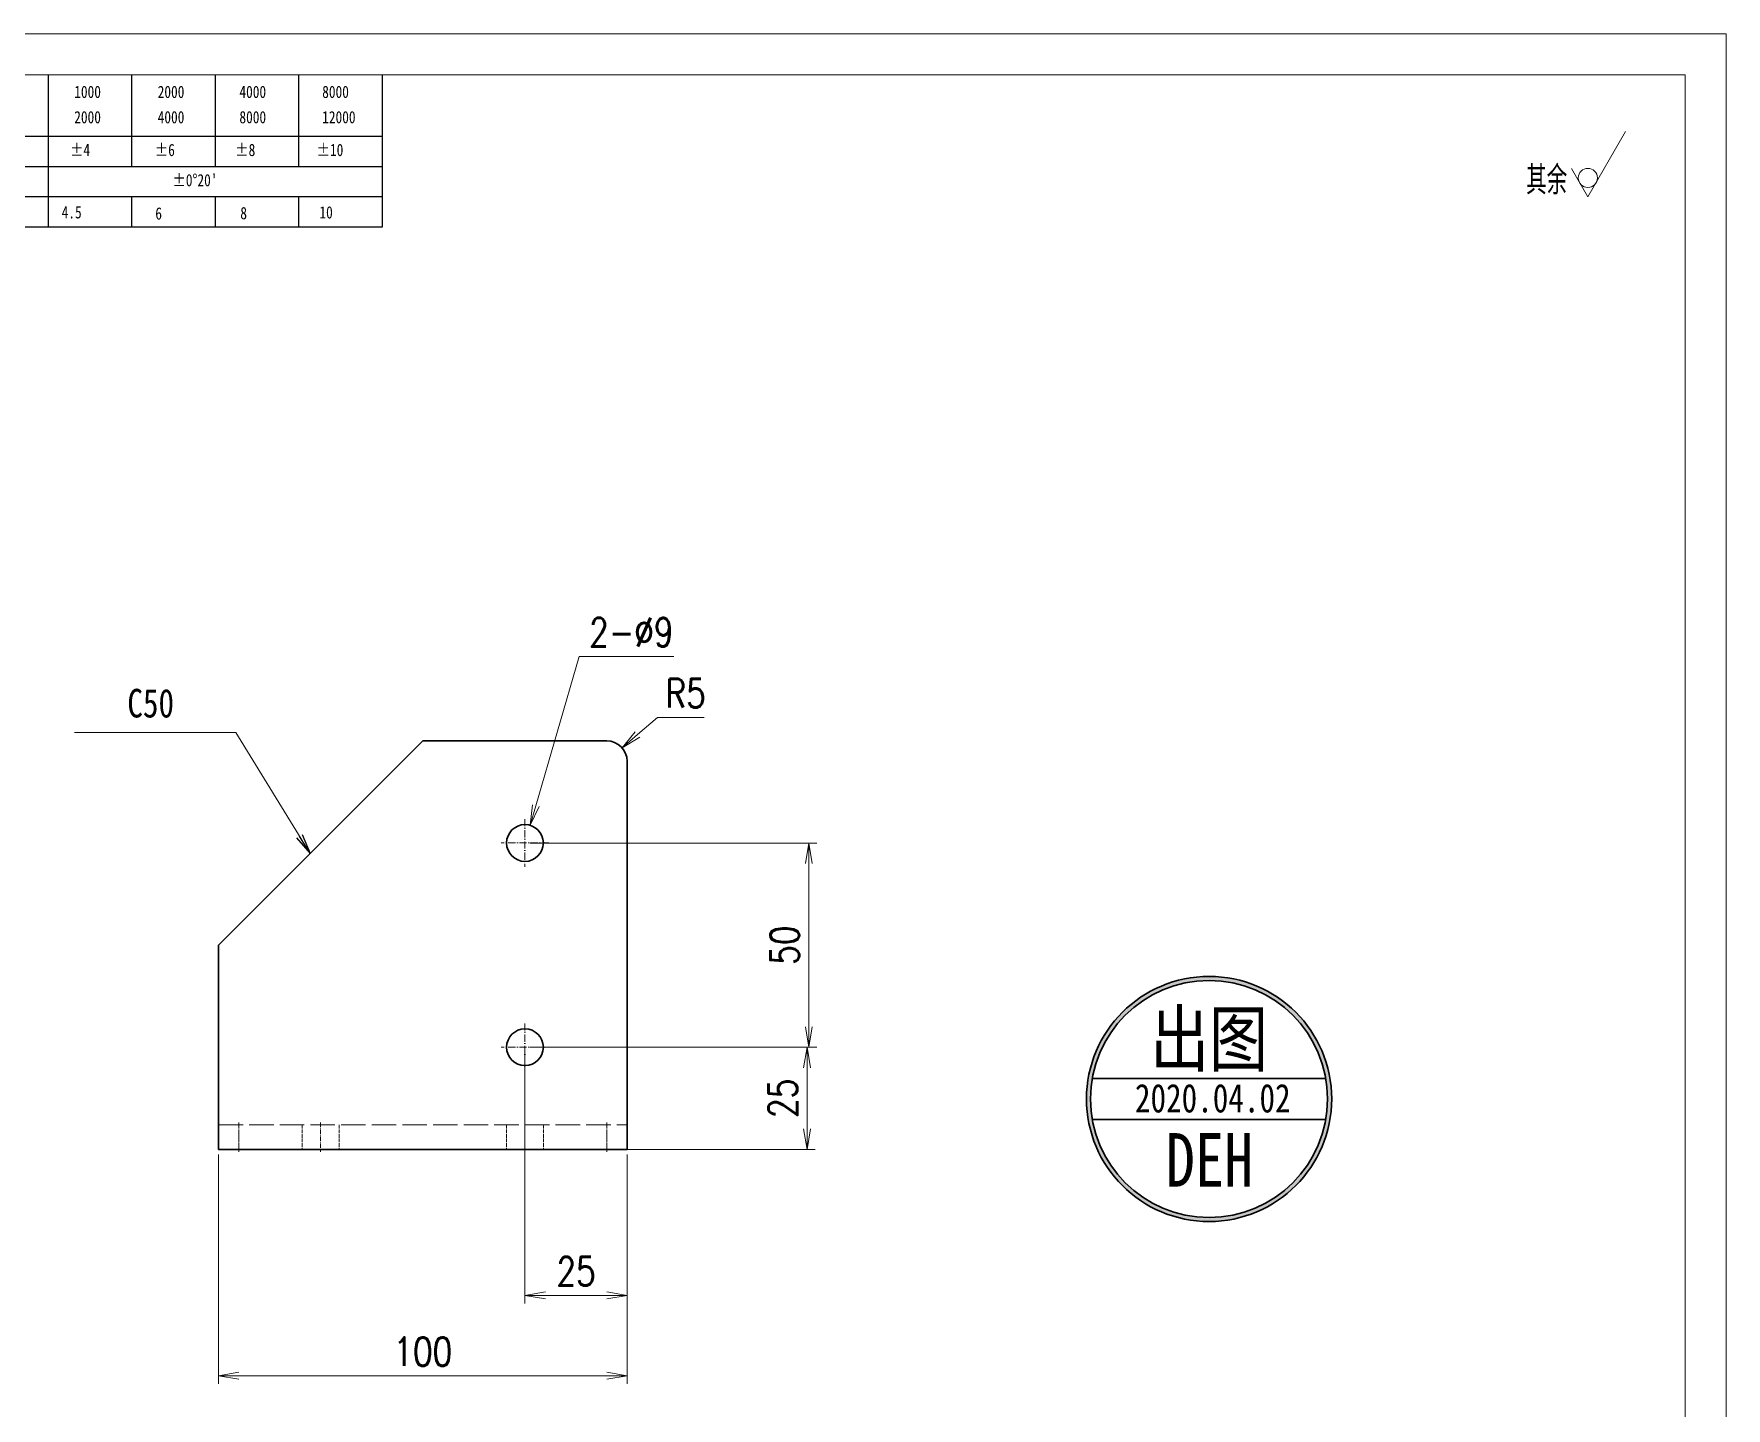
# Model space of a CAD drawing. Header units: millimetres. Extents: x 1333 to 190452, y -42879 to -5704.
# Drawn here: x 184773.4 to 185187.5, y -17503.3 to -17166.8 of the extents above; entities that cross this region are included whole.
import ezdxf
from ezdxf.enums import TextEntityAlignment as Align

# ---------------------------------------------------------------- set-up
doc = ezdxf.new("R2010")
doc.units = ezdxf.units.MM
doc.header["$LTSCALE"] = 0.5
for name, pattern in [('AM_ISO02W050x2', [3.75, 3, -0.75]), ('AM_ISO08W050x2', [9, 6, -0.75, 1.5, -0.75]), ('DASHDOT', [18.5, 12, -3, 0.5, -3]), ('DASHED', [15, 12, -3]), ('DOT2', [0.125, 0, -0.125])]:
    doc.linetypes.add(name, pattern=pattern)
for name, color, linetype, lineweight in [('中心线', 2, 'AM_ISO08W050x2', 18), ('印章专用-出图', 1, 'Continuous', 80), ('图框', 7, 'Continuous', 18), ('标注线', 3, 'Continuous', 18), ('虚线', 1, 'AM_ISO02W050x2', 18)]:
    doc.layers.add(name, color=color, linetype=linetype, lineweight=lineweight)
doc.layers.add('图\\M+19E79\\M+195B6\\M+18E9A', color=7, linetype='Continuous')
doc.layers.add('车型', color=7, linetype='Continuous')
doc.layers.add('打印-禁用', color=7, linetype='Continuous', lineweight=15, plot=False)
doc.styles.add('DIM', font='romans.shx', dxfattribs={"width": 0.8, "bigfont": 'bigfont.shx'})
doc.styles.add('国标', font='simfang.ttf', dxfattribs={"width": 0.8})
doc.styles.add('机械长仿宋', font='gbenor.shx', dxfattribs={"height": 1, "bigfont": 'gbcbig.shx'})
doc.dimstyles.new('DEH 1-2$0', dxfattribs={"dimscale": 2, "dimtxt": 3.5, "dimasz": 2.5, "dimexe": 1, "dimexo": 0.625, "dimgap": 1.2, "dimtad": 1, "dimdsep": 46, "dimtxsty": 'DIM', "dimblk": 'OPEN', "dimcen": 0, "dimclrd": 8, "dimclre": 8, "dimclrt": 2, "dimazin": 2, "dimtfac": 0.5, "dimtmove": 0, "dimatfit": 3, "dimldrblk": 'OPEN', "dimfxl": 0, "dimtolj": 2, "dimlwd": 13, "dimlwe": 13, "dimarcsym": 0})
doc.dimstyles.new('DEH 1-2$3', dxfattribs={"dimscale": 2, "dimtxt": 3.5, "dimasz": 2.5, "dimexe": 1, "dimexo": 0.625, "dimgap": 1.2, "dimtad": 1, "dimtoh": 1, "dimdsep": 46, "dimtxsty": 'DIM', "dimblk": 'OPEN', "dimcen": 0, "dimclrd": 8, "dimclre": 8, "dimclrt": 2, "dimazin": 2, "dimtfac": 0.5, "dimtofl": 0, "dimtmove": 0, "dimatfit": 3, "dimldrblk": 'OPEN', "dimfxl": 0, "dimtolj": 2, "dimlwd": 18, "dimlwe": 18, "dimarcsym": 0})
doc.dimstyles.new('DEH 1-2$4', dxfattribs={"dimscale": 2, "dimtxt": 3.5, "dimasz": 2.5, "dimexe": 1, "dimexo": 0.625, "dimgap": 1.2, "dimtad": 1, "dimtoh": 1, "dimdsep": 46, "dimtxsty": 'DIM', "dimblk": 'OPEN', "dimcen": 0, "dimclrd": 8, "dimclre": 8, "dimclrt": 2, "dimazin": 2, "dimtfac": 0.5, "dimtofl": 0, "dimtmove": 0, "dimatfit": 3, "dimldrblk": 'OPEN', "dimfxl": 0, "dimtolj": 2, "dimlwd": 18, "dimlwe": 18, "dimarcsym": 0})
doc.dimstyles.new('DEH 1-2$7', dxfattribs={"dimscale": 2, "dimtxt": 3.5, "dimasz": 2.5, "dimexe": 1, "dimexo": 0.625, "dimgap": 1.2, "dimtad": 1, "dimdsep": 46, "dimtxsty": 'DIM', "dimblk": 'OPEN', "dimcen": 0, "dimclrd": 8, "dimclre": 8, "dimclrt": 2, "dimazin": 2, "dimtfac": 0.5, "dimtmove": 0, "dimatfit": 3, "dimldrblk": 'OPEN', "dimfxl": 0, "dimtolj": 2, "dimlwd": 13, "dimlwe": 13, "dimarcsym": 0})

# ---------------------------------------------------------------- blocks, each defined once
blk = doc.blocks.new('GZDEH零件A3图框V01版')
at = {"layer": '图\\M+19E79\\M+195B6\\M+18E9A', "color": 9}
for p, q in [((3072.2, -1561.98), (3072.2, -1554.46)), ((3082.42, -1561.98), (3082.42, -1554.46)), ((3092.64, -1561.98), (3092.64, -1554.46)), ((3102.86, -1561.98), (3102.86, -1554.46)), ((3113.09, -1573.08), (3113.09, -1554.46)), ((2996.09, -1561.98), (3113.09, -1561.98)), ((3072.2, -1573.08), (3072.2, -1561.98)), ((3082.42, -1565.68), (3082.42, -1561.98)), ((3092.64, -1565.68), (3092.64, -1561.98)), ((3102.86, -1565.68), (3102.86, -1561.98)), ((2996.09, -1565.68), (3113.09, -1565.68)), ((2996.09, -1569.38), (3113.09, -1569.38)), ((3082.42, -1573.08), (3082.42, -1569.48)), ((3092.64, -1573.08), (3092.64, -1569.38)), ((3102.86, -1573.08), (3102.86, -1569.38)), ((2990.09, -1573.08), (3113.09, -1573.08))]:
    blk.add_line(p, q, dxfattribs=at)
at = {"layer": '图框', "linetype": 'Continuous'}
for p, q in [((3272.49, -1554.46), (2882.49, -1554.46)), ((3272.49, -1832.96), (3272.49, -1554.46))]:
    blk.add_line(p, q, dxfattribs=at)
at = {"layer": '打印-禁用', "linetype": 'Continuous'}
for p, q in [((3277.49, -1549.46), (2857.49, -1549.46)), ((3277.49, -1846.46), (3277.49, -1549.46))]:
    blk.add_line(p, q, dxfattribs=at)
at = {"layer": '图\\M+19E79\\M+195B6\\M+18E9A', "color": 9, "style": '国标', "width": 0.8}
for s, p in [('1000', (3075.36, -1557.31)), ('2000', (3085.57, -1557.31)), ('4000', (3095.57, -1557.31)), ('8000', (3105.7, -1557.31)), ('2000', (3075.36, -1560.41)), ('4000', (3085.57, -1560.41)), ('8000', (3095.57, -1560.41)), ('12000', (3105.7, -1560.41)), ('±4', (3074.85, -1564.42)), ('±6', (3085.22, -1564.42)), ('±8', (3095.06, -1564.42)), ('±10', (3105.02, -1564.42)), ("±0%%D20'", (3087.38, -1568.12)), ('4.5', (3073.82, -1572.05)), ('6', (3085.28, -1572.19)), ('8', (3095.68, -1572.15)), ('10', (3105.36, -1572.06))]:
    blk.add_text(s, height=1.5, dxfattribs=at).set_placement(p)
blk = doc.blocks.new('DEH A3')
at = {"layer": '图框'}
blk.add_blockref('GZDEH零件A3图框V01版', (-2857.49, 1846.46), dxfattribs=at)
blk = doc.blocks.new('FINISHER_NON')
at = {"layer": '标注线'}
for p, q in [((0, 0), (4.62, 8)), ((-2.02, 3.5), (0, 0))]:
    blk.add_line(p, q, dxfattribs=at)
blk.add_circle((0, 2.33), 1.17, dxfattribs=at)
blk = doc.blocks.new('其余不去材料')
at = {"layer": '标注线'}
blk.add_blockref('FINISHER_NON', (0, 0), dxfattribs=at)
at = {"layer": '标注线', "color": 7, "linetype": 'DOT2', "style": '机械长仿宋'}
blk.add_text('其余', height=3.5, dxfattribs=at).set_placement((-7.56, 0.3))
blk = doc.blocks.new('_Open')
at = {"color": 0, "linetype": 'ByBlock', "lineweight": -2}
for p, q in [((-1, 0.167), (0, 0)), ((-1, -0.167), (0, 0)), ((0, 0), (-1, 0))]:
    blk.add_line(p, q, dxfattribs=at)
blk = doc.blocks.new('*D103')
at = {"layer": 'Defpoints', "color": 0, "transparency": 16777216}
for p in [(184893.56, -17414.93), (184918.56, -17439.93), (184918.56, -17475.67)]:
    blk.add_point(p, dxfattribs=at)
at = {"layer": '标注线', "color": 8, "lineweight": 13, "transparency": 16777216}
for p, q in [((184893.56, -17416.18), (184893.56, -17477.67)), ((184918.56, -17441.18), (184918.56, -17477.67)), ((184898.56, -17475.67), (184913.56, -17475.67))]:
    blk.add_line(p, q, dxfattribs=at)
at = {"layer": '标注线', "color": 8, "lineweight": 13, "transparency": 16777216, "xscale": 5, "yscale": 5, "zscale": 5, "rotation": 180}
blk.add_blockref('_Open', (184893.56, -17475.67), dxfattribs=at)
at = {"layer": '标注线', "color": 8, "lineweight": 13, "transparency": 16777216, "xscale": 5, "yscale": 5, "zscale": 5}
blk.add_blockref('_Open', (184918.56, -17475.67), dxfattribs=at)
at = {"layer": '标注线', "color": 2, "transparency": 16777216, "insert": (184906.06, -17469.77), "char_height": 7, "attachment_point": 5, "style": 'DIM'}
blk.add_mtext('\\A2;25', dxfattribs=at)
blk = doc.blocks.new('*D104')
at = {"layer": 'Defpoints', "color": 0, "transparency": 16777216}
for p in [(184893.56, -17414.93), (184916.12, -17439.93), (184962.58, -17439.93)]:
    blk.add_point(p, dxfattribs=at)
at = {"layer": '标注线', "color": 8, "lineweight": 13, "transparency": 16777216}
for p, q in [((184894.81, -17414.93), (184964.58, -17414.93)), ((184962.58, -17419.93), (184962.58, -17434.93)), ((184917.37, -17439.93), (184964.58, -17439.93))]:
    blk.add_line(p, q, dxfattribs=at)
at = {"layer": '标注线', "color": 8, "lineweight": 13, "transparency": 16777216, "xscale": 5, "yscale": 5, "zscale": 5}
for p, rotation in [((184962.58, -17414.93), 90), ((184962.58, -17439.93), 270)]:
    blk.add_blockref('_Open', p, dxfattribs=dict(at, rotation=rotation))
at = {"layer": '标注线', "color": 2, "transparency": 16777216, "insert": (184956.68, -17427.43), "char_height": 7, "attachment_point": 5, "rotation": 90, "style": 'DIM'}
blk.add_mtext('\\A2;25', dxfattribs=at)
blk = doc.blocks.new('*D105')
at = {"layer": 'Defpoints', "color": 0, "transparency": 16777216}
for p in [(184893.56, -17364.93), (184963.02, -17364.93), (184893.56, -17414.93)]:
    blk.add_point(p, dxfattribs=at)
at = {"layer": '标注线', "color": 8, "lineweight": 13, "transparency": 16777216}
for p, q in [((184894.81, -17364.93), (184965.02, -17364.93)), ((184963.02, -17409.93), (184963.02, -17369.93)), ((184894.81, -17414.93), (184965.02, -17414.93))]:
    blk.add_line(p, q, dxfattribs=at)
at = {"layer": '标注线', "color": 8, "lineweight": 13, "transparency": 16777216, "xscale": 5, "yscale": 5, "zscale": 5}
for p, rotation in [((184963.02, -17364.93), 90), ((184963.02, -17414.93), 270)]:
    blk.add_blockref('_Open', p, dxfattribs=dict(at, rotation=rotation))
at = {"layer": '标注线', "color": 2, "transparency": 16777216, "insert": (184957.12, -17389.93), "char_height": 7, "attachment_point": 5, "rotation": 90, "style": 'DIM'}
blk.add_mtext('\\A2;50', dxfattribs=at)
blk = doc.blocks.new('*D106')
at = {"layer": 'Defpoints', "color": 0, "transparency": 16777216}
for p in [(184818.56, -17439.93), (184918.56, -17439.93), (184918.56, -17495.34)]:
    blk.add_point(p, dxfattribs=at)
at = {"layer": '标注线', "color": 8, "lineweight": 13, "transparency": 16777216}
for p, q in [((184818.56, -17441.18), (184818.56, -17497.34)), ((184918.56, -17441.18), (184918.56, -17497.34)), ((184823.56, -17495.34), (184913.56, -17495.34))]:
    blk.add_line(p, q, dxfattribs=at)
at = {"layer": '标注线', "color": 8, "lineweight": 13, "transparency": 16777216, "xscale": 5, "yscale": 5, "zscale": 5, "rotation": 180}
blk.add_blockref('_Open', (184818.56, -17495.34), dxfattribs=at)
at = {"layer": '标注线', "color": 8, "lineweight": 13, "transparency": 16777216, "xscale": 5, "yscale": 5, "zscale": 5}
blk.add_blockref('_Open', (184918.56, -17495.34), dxfattribs=at)
at = {"layer": '标注线', "color": 2, "transparency": 16777216, "insert": (184868.56, -17489.44), "char_height": 7, "attachment_point": 5, "style": 'DIM'}
blk.add_mtext('\\A2;100', dxfattribs=at)
blk = doc.blocks.new('*D107')
at = {"layer": 'Defpoints', "color": 0, "transparency": 16777216}
for p in [(184894.81, -17360.6), (184892.3, -17369.25)]:
    blk.add_point(p, dxfattribs=at)
at = {"layer": '标注线', "color": 8, "lineweight": 18, "transparency": 16777216}
for p, q in [((184906.79, -17319.24), (184896.2, -17355.8)), ((184929.99, -17319.24), (184906.79, -17319.24))]:
    blk.add_line(p, q, dxfattribs=at)
at = {"layer": '标注线', "color": 8, "lineweight": 18, "transparency": 16777216, "xscale": 5, "yscale": 5, "zscale": 5, "rotation": 253.8395891499268}
blk.add_blockref('_Open', (184894.81, -17360.6), dxfattribs=at)
at = {"layer": '标注线', "color": 2, "transparency": 16777216, "insert": (184919.59, -17313.34), "char_height": 7, "attachment_point": 5, "style": 'DIM'}
blk.add_mtext('\\A2;2-%%c9', dxfattribs=at)
blk = doc.blocks.new('*D108')
at = {"layer": 'Defpoints', "color": 0, "transparency": 16777216}
for p in [(184917.33, -17341.65), (184913.56, -17344.93)]:
    blk.add_point(p, dxfattribs=at)
at = {"layer": '标注线', "color": 8, "lineweight": 18, "transparency": 16777216}
for p, q in [((184925.96, -17334.18), (184921.11, -17338.38)), ((184937.43, -17334.18), (184925.96, -17334.18))]:
    blk.add_line(p, q, dxfattribs=at)
at = {"layer": '标注线', "color": 8, "lineweight": 18, "transparency": 16777216, "xscale": 5, "yscale": 5, "zscale": 5, "rotation": 220.9148836886897}
blk.add_blockref('_Open', (184917.33, -17341.65), dxfattribs=at)
at = {"layer": '标注线', "color": 2, "transparency": 16777216, "insert": (184932.89, -17328.28), "char_height": 7, "attachment_point": 5, "style": 'DIM'}
blk.add_mtext('\\A2;R5', dxfattribs=at)
blk = doc.blocks.new('出图章')
at = {"layer": '印章专用-出图'}
h = blk.add_hatch(color=256, dxfattribs=at)
h.paths.add_polyline_path([(-15, 0, 1), (15, 0, 1)])
h.paths.add_polyline_path([(14.5, 0, -1), (-14.5, 0, -1)], flags=16)
h.paths.add_polyline_path([(-7.31, -12.35), (7.41, -12.35), (7.41, -2.73), (-7.31, -2.73)], flags=8)
at = {"layer": '印章专用-出图', "lineweight": 35}
for p, q in [((-14.28, 2.5), (14.28, 2.5)), ((-14.28, -2.5), (14.28, -2.5))]:
    blk.add_line(p, q, dxfattribs=at)
for radius in [15, 14.5]:
    blk.add_circle((0, 0), radius, dxfattribs=at)
at = {"layer": '印章专用-出图', "color": 4, "style": '国标', "width": 0.8}
blk.add_text('DEH', height=6.562, dxfattribs=at).set_placement((0.05, -10.74), align=Align.CENTER)
at = {"layer": '印章专用-出图', "color": 3, "style": '国标', "width": 0.8}
blk.add_attdef('出图', text='', height=6.6, dxfattribs=at).set_placement((0, 7.35), align=Align.MIDDLE_CENTER)
at = {"layer": '印章专用-出图', "color": 2, "style": '国标', "width": 0.8}
blk.add_attdef('XXXX.XX.XX', text='', height=3.5, dxfattribs=at).set_placement((0.45, 0.1), align=Align.MIDDLE_CENTER)
blk = doc.blocks.new('YZ-CT')
at = {"layer": '印章专用-出图'}
blk.add_blockref('出图章', (0.63, 0), dxfattribs=at).add_auto_attribs({'出图': '出图', 'XXXX.XX.XX': '2020.04.02'})

msp = doc.modelspace()

# ---------------------------------------------------------------- linework, layer by layer
at = {"color": 7, "lineweight": 35}
for p, q in [((184818.556, -17389.926), (184868.556, -17339.926)), ((184868.556, -17339.926), (184913.556, -17339.926)), ((184918.556, -17439.926), (184918.556, -17344.926)), ((184818.556, -17439.926), (184818.556, -17389.926)), ((184818.556, -17439.926), (184918.556, -17439.926))]:
    msp.add_line(p, q, dxfattribs=at)
for centre in [(184893.556, -17364.926), (184893.556, -17414.926)]:
    msp.add_circle(centre, 4.5, dxfattribs=at)
msp.add_arc((184913.556, -17344.926), 5, 0, 90, dxfattribs=at)
at = {"layer": '中心线', "linetype": 'DASHDOT', "lineweight": 13, "ltscale": 0.292499}
msp.add_line((184893.556, -17359.076), (184893.556, -17370.776), dxfattribs=at)
at = {"layer": '中心线', "linetype": 'DASHDOT', "lineweight": 13, "ltscale": 0.292505}
for p, q in [((184899.406, -17364.926), (184887.706, -17364.926)), ((184899.406, -17414.926), (184887.706, -17414.926))]:
    msp.add_line(p, q, dxfattribs=at)
at = {"layer": '中心线', "linetype": 'DASHDOT', "lineweight": 13, "ltscale": 0.2925}
msp.add_line((184893.556, -17409.076), (184893.556, -17420.776), dxfattribs=at)
at = {"layer": '中心线', "linetype": 'DASHDOT', "lineweight": 13, "ltscale": 0.180015}
for p, q in [((184823.556, -17433.326), (184823.556, -17440.527)), ((184843.556, -17433.326), (184843.556, -17440.527)), ((184893.556, -17433.326), (184893.556, -17440.527)), ((184913.556, -17433.326), (184913.556, -17440.527))]:
    msp.add_line(p, q, dxfattribs=at)
at = {"layer": '虚线', "linetype": 'DASHED', "lineweight": 13}
msp.add_line((184818.556, -17433.926), (184918.556, -17433.926), dxfattribs=at)
at = {"layer": '虚线', "linetype": 'DASHED', "lineweight": 13, "ltscale": 0.15}
for p, q in [((184823.556, -17433.926), (184823.556, -17439.926)), ((184839.056, -17433.926), (184839.056, -17439.926)), ((184839.056, -17433.926), (184839.056, -17439.926)), ((184848.056, -17433.926), (184848.056, -17439.926)), ((184848.056, -17433.926), (184848.056, -17439.926)), ((184889.056, -17433.926), (184889.056, -17439.926)), ((184889.056, -17433.926), (184889.056, -17439.926)), ((184898.056, -17433.926), (184898.056, -17439.926)), ((184898.056, -17433.926), (184898.056, -17439.926)), ((184913.556, -17433.926), (184913.556, -17439.926))]:
    msp.add_line(p, q, dxfattribs=at)

# ---------------------------------------------------------------- block references
at = {"layer": '印章专用-出图', "xscale": 2, "yscale": 2, "zscale": 2}
msp.add_blockref('YZ-CT', (185059.714, -17427.583), dxfattribs=at)
at = {"layer": '图框', "xscale": 2, "yscale": 2, "zscale": 2}
msp.add_blockref('DEH A3', (184347.513, -17760.849), dxfattribs=at)
at = {"layer": '标注线', "xscale": 2, "yscale": 2, "zscale": 2}
msp.add_blockref('其余不去材料', (185153.675, -17206.777), dxfattribs=at)

# ---------------------------------------------------------------- texts
at = {"layer": '车型', "color": 3, "style": '国标', "width": 0.8}
msp.add_text('C50', height=7, dxfattribs=at).set_placement((184801.959, -17334.2), align=Align.CENTER)

# ---------------------------------------------------------------- dimensions: what is measured, and where the dimension line sits
at = {"layer": '标注线'}
dim = msp.add_diameter_dim_2p(p1=(184892.303, -17369.249), p2=(184894.808, -17360.604), dimstyle='DEH 1-2$3', override={"dimpost": '2-%%c<>'}, dxfattribs=at)
dim.commit()
dim.dimension.update_dxf_attribs({"geometry": '*D107', "text_midpoint": (184919.594, -17319.241), "dimtype": 163})
dim = msp.add_radius_dim(center=(184913.556, -17344.926), mpoint=(184917.334, -17341.652), dimstyle='DEH 1-2$4', dxfattribs=at)
dim.commit()
dim.dimension.update_dxf_attribs({"geometry": '*D108', "text_midpoint": (184932.894, -17334.175), "dimtype": 164})
for base, p2, picture, middle in [((184963.023, -17364.926), (184893.556, -17364.926), '*D105', (184957.123, -17389.926)), ((184962.579, -17439.926), (184916.123, -17439.926), '*D104', (184956.679, -17427.426))]:
    dim = msp.add_linear_dim(base=base, p1=(184893.556, -17414.926), p2=p2, angle=90, dimstyle='DEH 1-2$0', dxfattribs=at)
    dim.commit()
    dim.dimension.update_dxf_attribs({"geometry": picture, "text_midpoint": middle})
for base, p1, picture, middle in [((184918.556, -17475.667), (184893.556, -17414.926), '*D103', (184906.056, -17469.767)), ((184918.556, -17495.336), (184818.556, -17439.926), '*D106', (184868.556, -17489.436))]:
    dim = msp.add_linear_dim(base=base, p1=p1, p2=(184918.556, -17439.926), dimstyle='DEH 1-2$0', dxfattribs=at)
    dim.commit()
    dim.dimension.update_dxf_attribs({"geometry": picture, "text_midpoint": middle})

# ---------------------------------------------------------------- leaders
msp.add_leader([(184840.961, -17367.521), (184822.816, -17337.856), (184783.278, -17337.856)], dimstyle='DEH 1-2$7', override={"dimgap": 1.2, "dimtad": 1}, dxfattribs=at)

doc.saveas('drawing.dxf')
